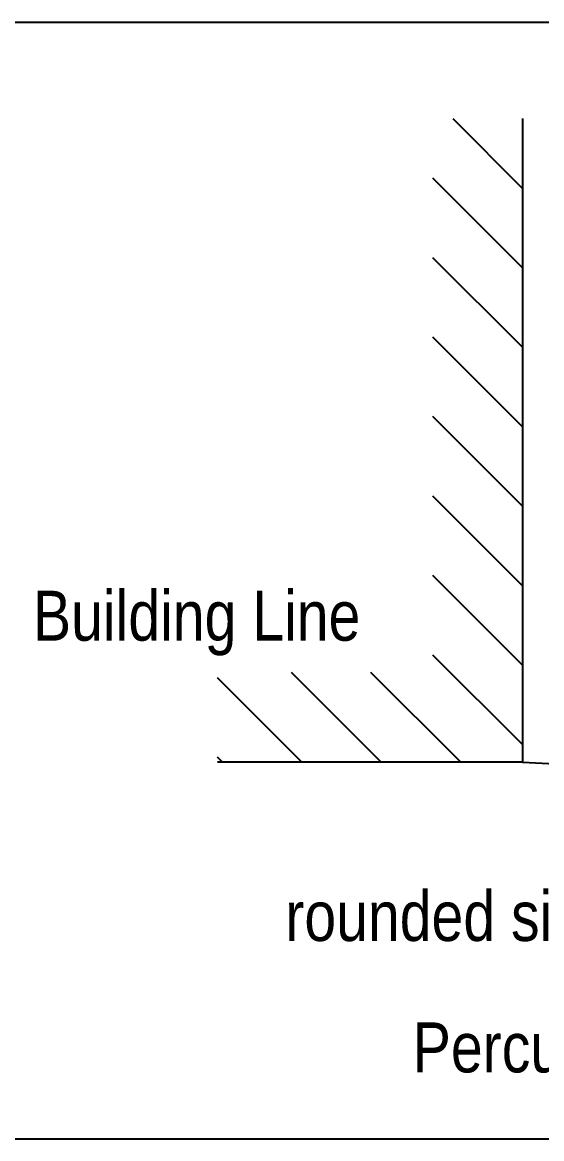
# Model space of a CAD drawing. Header units: metres. Extents: x 115319.7 to 115387.7, y -26854.4 to -26790.4.
# Drawn here: x 115356.75 to 115359.65, y -26854.43 to -26848.21 of the extents above; entities that cross this region are included whole.
import ezdxf

# ---------------------------------------------------------------- set-up
doc = ezdxf.new("R2010")
doc.units = ezdxf.units.M
doc.header["$MEASUREMENT"] = 0
doc.styles.add('Arial', font='swissc.ttf')

# ---------------------------------------------------------------- blocks, each defined once
blk = doc.blocks.new('RWH1')
at = {"ltscale": 7}
h = blk.add_hatch(dxfattribs=at)
h.set_pattern_fill('ANSI31', scale=2.679289, angle=90, style=0)
h.set_pattern_definition([(135, (-1799.2673, 1102.87366), (-0.23681794, -0.23681794), [])])
h.paths.add_polyline_path([(-4.5856, 6.0799), (-5.1215, 6.0799), (-5.1215, 2.7791), (-6.4046, 2.7791), (-6.4046, 2.2432), (-4.5856, 2.2432)])
at = {"color": 7, "ltscale": 7}
for p, q in [((-4.5856, 6.0799), (-4.5856, 2.2432)), ((-4.5856, 2.2432), (-6.4046, 2.2432)), ((-4.5856, 2.2432), (-1.3561, 2.0817))]:
    blk.add_line(p, q, dxfattribs=at)
blk.add_lwpolyline([(-7.6602, 0), (0, 0), (0, 6.6537), (-7.6602, 6.6537)], close=True)
at = {"ltscale": 7, "style": 'Arial'}
for s, p in [('Building Line', (-7.5047, 2.9682)), ('rounded size pebbles', (-5.9997, 1.1783)), ('Perculation pit', (-5.2393, 0.3951))]:
    blk.add_text(s, height=0.297699, dxfattribs=at).set_placement(p)

msp = doc.modelspace()

# ---------------------------------------------------------------- block references
at = {"xscale": 0.935322692236607, "yscale": 0.935322692236607, "zscale": 0.935322692236607}
msp.add_blockref('RWH1', (115363.8288, -26854.4286), dxfattribs=at)

doc.saveas('drawing.dxf')
